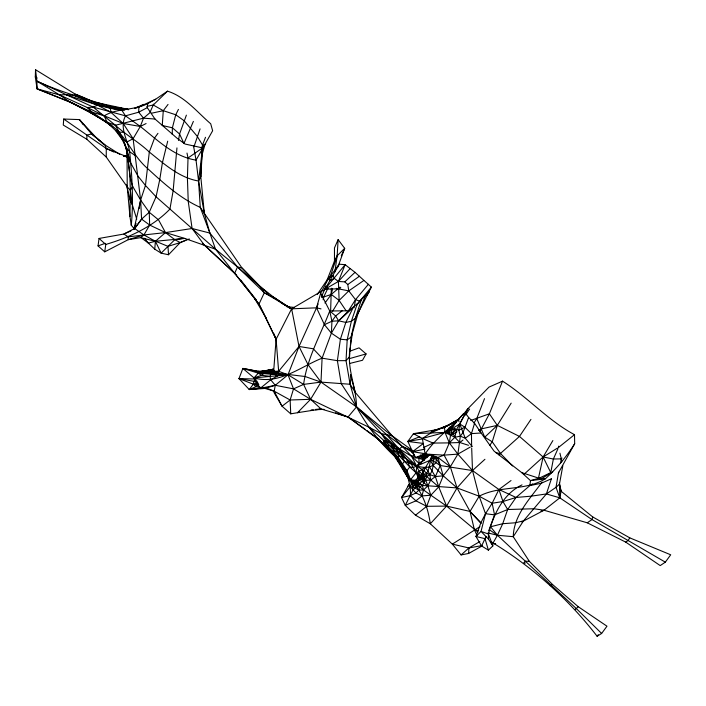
<?xml version="1.0" encoding="UTF-8"?>
<svg xmlns="http://www.w3.org/2000/svg" width="706" height="706" viewBox="0 0 706 706"><rect width="100%" height="100%" fill="white"/><g stroke="black" fill="none" stroke-linecap="round" stroke-linejoin="round"><path stroke-width="1.06" d="M106.253 157.032L106.262 148.463L104.982 144.942L91.586 133.964L79.425 119.596L63.725 119.04L63.275 125.05L86.803 139.25L106.253 157.032L127.239 186.905L130.363 190.338L132.26 204.546L136.761 219.204M134.634 229.079L131.281 225.258L129.948 216.539L130.363 190.338L129.763 173.755L126.956 150.078L123.541 140.194L115.387 125.262L93.192 107.1L36.888 81.137L35.538 69.718L75.339 94.198L95.46 102.873M126.983 149.248L127.239 186.905L129.948 216.539M331.335 288.251L330.637 310.49M349.523 353.062C348.014 371.559 356.433 388.6 356.504 406.885C367.023 426.159 380.234 443.536 396.622 458.168C403.523 463.727 407.927 471.44 410.415 479.921C422.453 491.094 427.995 507.87 430.307 523.781L452.325 544.114L461.106 554.934L468.643 553.451L482.233 545.897M131.281 225.258C133.646 200.698 132.066 176.218 129.675 151.755C127.689 139.77 119.129 128.024 125.483 115.846L121.767 110.18C93.51 100.834 64.14 93.801 36.888 81.137L37.074 88.85L70.379 102.326L92.001 112.183L104.232 115.81L123.215 123.497L140.3 126.471C157.376 139.894 173.667 156.529 196.047 160.147L198.571 181.027L204.316 213.309L209.885 233.077L215.524 249.218L255.766 299.838M172.229 134.369L172.396 127.795L175.741 114.76L178.424 109.412M193.55 145.983L196.047 160.147L212.638 130.76L210.706 123.779C197.133 112.148 185.043 96.581 167.516 91.162L155.673 99.211L138.844 107.03L138.711 112.192L143.503 118.167L155.011 119.04L177.541 138.623L185.104 144.05L202.56 147.907L205.649 143.486M186.993 153.07L188.025 157.994L187.408 178.186L188.237 201.386L192.094 228.497L204.308 245.053L236.078 274.572M100.014 117.973L72.577 102.935L37.074 88.85L35.3 76.919L35.538 69.718M86.803 139.25L86.953 135.102L63.725 119.04M273.716 390.612L274.069 392.624L282.047 406.215L290.731 413.84L297.535 412.701L310.587 399.322L320.983 382.105L322.095 358.171L331.405 333.144L331.935 321.221L329.746 310.975L320.674 293.158L328.422 278.72L339.277 264.194L345.128 264.679L355.021 272.339L371.382 287.121L355.339 318.335L351.076 337.186L349.461 356.83L346.028 360.651L337.38 360.678L322.095 358.171C300.165 366.882 279.002 385.079 254.019 377.895L242.873 368.426L238.981 378.619L249.271 389.544L265.024 388.441L275.261 385.282L288.004 374.78L299.026 346.461L317.435 305.866M264.22 290.775L241.973 267.971L204.316 213.309L200.786 176.553L201.413 163.448M201.563 160.174L201.925 153.652M429.866 454.293L427.457 456.067L427.412 456.958L420.388 454.982M468.643 553.451L468.899 547.953L479.824 541.581M433.396 456.041C433.122 462.359 433.961 469.34 429.822 474.714L426.724 476.576L418.084 477.203L415.808 480.274L413.063 482.904L411.624 483.425L410.212 486.716L401.555 497.527L405.253 505.364L415.49 515.195L430.307 523.781L446.589 506.096L457.047 487.917L472.499 470.558L484.934 459.297M429.195 454.788L427.457 456.067L422.197 455.291L422.77 457.894L424.218 460.012L419.037 463.383L411.704 456.376L386.217 440.897L383.34 440.632L392.818 453.393L407.741 477.388L411.783 481.271L415.993 481.571L418.843 479.956L419.708 478.315L419.902 475.65L418.923 474.035L416.099 472.808L409.771 466.984L388.997 445.142L369.229 427.342L310.587 399.322L293.528 388.865L275.261 385.282L260.276 388.318L249.271 389.544L253.295 384.188L253.895 381.328L256.075 379.634M334.909 271.828L337.15 255.801L338.13 239.625L344.687 248.327L337.918 266.868M321.009 308.893L316.544 307.825L291.613 308.813L264.318 292.752L237.525 266.956L209.885 233.077L200.266 207.379L198.571 181.027L200.786 176.553L202.56 147.907L188.025 157.994M176.95 147.907L173.164 190.602L169.925 209.091C152.699 226.882 129.251 237.498 105.776 244.444L99.034 238.451L98.055 245.891L104.735 251.839L128.236 239.669L143.909 234.948L165.486 232.592L192.094 228.497L209.885 233.077M202.295 148.269L202.525 145.048L205.499 137.299M168.037 104.435L163.28 110.692L162.248 125.5L172.396 127.795L179.571 134.008L183.957 143.459L193.373 121.397M477.953 532.218L446.589 506.096L430.836 495.215L421.932 495.93L415.94 500.836L405.253 505.364L412.895 490.14L412.825 486.831L415.234 484.634L415.331 483.301L414.21 481.668L410.415 479.921L407.741 477.388L396.622 458.168L387.762 448.178L377.242 438.585L348.049 416.999L335.544 412.798M273.716 370.562L276.099 339.312L275.278 336.391M185.916 240.181L180.215 242.582L168.513 254.751L161.136 253.145L154.764 249.165L155.382 241.284L165.486 232.592L184.84 238.443L215.524 249.218L237.525 266.956L267.909 293.334M560.034 489.346L561.067 491.208L592.749 516.96L629.778 537.857L670.7 554.792L665.334 562.152L592.007 519.554L559.796 497.836L556.019 487.317L558.455 472.905L574.675 443.712L574.507 434.675C548.024 420.538 527.867 397.213 502.54 381.143L489.002 387.1L467.99 408.589L459.782 423.971L458.838 430.183L460.338 436.149L457.876 454.126L450.322 466.754L443.236 475.818L438.717 486.875L430.836 495.215L426.715 506.308L415.49 515.195M379.096 439.644L377.242 438.585C391.715 448.901 401.14 464.963 410.415 479.921L416.099 472.808L419.161 471.343C426.115 477.141 428.039 486.972 430.836 495.215L423.556 489.938L418.817 490.158L412.825 486.831L411.624 483.425L411.783 481.271L415.331 483.301L417.899 482.622L418.64 481.792L418.084 477.203L419.161 471.343L411.704 456.376L392.139 435.779L355.462 392.642L350.105 384.258L346.028 360.651L347.184 339.824L351.359 321.292L357.271 303.809L369.07 291.896L366.811 295.479M383.34 440.632L384.135 443.447C393.057 450.763 402.111 459.844 405.112 471.326C407.865 477.662 411.263 487.096 419.567 486.928L422.4 485.507L425.515 480.08L426.724 476.576L426.539 473.426C430.316 467.813 429.513 461.089 432.037 455.017M425.409 458.529L418.843 456.147L419.037 463.383L416.858 466.225L416.099 472.808L418.084 477.203L422.929 480.398L430.66 480.115L435.373 476.576L440.253 465.51L437.844 457.426L424.986 453.676L412.533 451.699L407.847 441.444L413.451 433.669L438.338 429.407M155.011 119.04L147.272 107.647L147.748 103.561L155.673 99.211M558.675 446.13L558.525 447.436L574.507 434.675M332.067 288.383L331.273 294.428L324.972 303.042M425.515 480.08L416.099 472.808L411.157 463.798L391.115 443.995L356.504 406.885L350.105 384.258L351.182 376.616L350.555 374.807M104.735 251.839L105.776 244.444M349.867 349.991L350.185 347.864M350.511 345.728L352.453 332.95L357.801 314.223L365.311 295.99M364.94 429.169L348.049 416.999L321.115 409.003L310.587 399.322L303.606 384.391L288.004 374.78L278.649 371.277L275.066 371.797L273.143 369.282L259.905 371.718L242.873 368.426L258.29 373.139L278.826 373.342L305.16 376.519L320.983 382.105L356.504 406.885L386.208 434.269L399.128 449.087L400.426 453.376L404.512 461.309C414.113 464.963 427.448 472.129 435.805 462.809L436.449 459.191L437.844 457.426L444.092 455.123L449.316 442.883L450.516 435.425L451.602 432.946L456.544 429.495L467.99 408.589C455.299 425.321 436.511 436.379 425.127 454.064L415.755 457.894L412.533 451.699L423.415 443.447L407.847 441.444L419.717 436.767M334.467 262.341L334.467 247.938L338.13 239.625M178.494 140.441L179.571 134.008L186.384 115.14M332.173 289.036L331.273 294.428L339.127 300.421L346.125 310.79M455.176 428.321L454.329 429.124L453.358 433.961L454.858 437.288L459.835 442.521L468.484 445.292M354.112 307.816L355.524 299.653L368.391 284.28M139.126 208.588L140.618 200.098L145.454 185.449L149.31 152.046L154.579 138.005L157.95 133.337M560.564 463.074L561.314 458.856L559.929 453.164M310.587 399.322L290.14 399.993L274.193 391.195L265.024 388.441L260.276 388.318L254.019 377.895L258.29 373.139L275.631 374.63L288.004 374.78L293.528 388.865L290.14 399.993L282.047 406.215L274.193 391.195L275.261 385.282L270.698 379.793L270.019 376.316L271.069 374.109L273.999 372.274L278.649 371.277L299.026 346.461L291.613 308.813L274.466 297.817L259.852 286.354L264.318 292.752L274.466 297.817L286.512 306.183M242.873 368.426L259.905 371.718L268.607 370.765L269.613 372.115L274.863 373.65L278.826 373.342L279.797 374.701L270.698 379.793L260.276 388.318M539.322 478.13L550.759 472.596L553.372 459.024L558.014 448.575M559.381 482.966L561.067 491.208L559.796 497.836L544.044 510.235L521.743 521.972M293.528 388.865L303.606 384.391C307.048 358.198 320.418 335.244 329.746 310.975L348.587 310.799L357.271 303.809M470.373 447.004L457.876 454.126L444.092 455.123L425.127 454.064L422.356 438.461L445.001 432.407L450.251 429.795L454.329 429.124L456.544 429.495L454.858 437.288L449.316 442.883L433.078 443.077L422.356 438.461L413.451 433.669L445.001 432.407L451.602 432.946L453.358 433.961L457.003 431.781M538.369 478.597L543.108 456.985L552.869 440.562M37.074 88.85L59.525 94.922L65.861 94.639L73.821 95.398L97.596 105.141L110.895 112.307L123.215 123.497L133.107 138.711L140.618 200.098L133.937 229.609L136.029 223.37M201.81 148.198L202.525 145.048L197.248 136.311L184.054 120.682L175.741 114.76L163.28 110.692L153.273 105L146.857 106.403M323.127 299.794L323.851 296.635L327.637 288.833M447.207 431.481L449.969 429.751L450.737 426.583L448.998 427.836M511.02 480.539L498.913 489.505L492.153 503.246L485.507 513.712L481.042 531.406L475.959 536.463L481.598 545.985L488.393 550.133L492.876 545.914L488.428 534.018C493.388 514.771 503.122 493.847 522.016 484.89M352.453 332.95L351.076 337.186L347.184 339.824L340.398 339.259L331.405 333.144L324.433 324.681L316.544 307.825L320.674 293.158M592.749 516.96L592.007 519.554L587.26 522.802L544.044 510.235L533.921 508.752L507.658 509.52L494.553 514.868L485.507 513.712L479.18 496.203L472.499 470.558L471.687 447.966M472.252 446.43L471.626 446.298L471.458 433.634L474.556 423.256L468.634 417.484L465.519 413.301M167.693 141.182L162.415 162.689L159.724 179.748L156.052 196.789L149.248 212.268L141.579 219.116L134.617 228.506L123.877 234.03L99.034 238.451M193.965 146.751L200.072 128.898M562.832 465.757L559.461 484.113L559.796 497.836L546.4 493.935L531.353 496.15L516.033 497.465L502.972 501.525L492.153 503.246L479.18 496.203L457.047 487.917L427.933 485.79C423.406 483.839 421.341 478.615 424.412 474.556L426.539 473.426L435.373 476.576L443.236 475.818L457.047 487.917L470.028 511.426L481.157 523.57M487.996 532.968L497.412 535.245L513.236 536.684L523.508 520.86L546.4 493.935L551.421 478.677M330.046 277.334L337.15 255.801L344.687 248.327L341.28 255.801M361.313 299.909L355.339 318.335L351.359 321.292L345.816 322.421L338.624 320.815L331.935 321.221L324.433 324.681M321.442 297.023L326.066 285.921M532.598 483.972L529.853 485.613L516.033 497.465L507.658 509.52L502.725 523.702L497.412 535.245L493.079 542.985L491.041 542.764M468.634 417.484L463.021 432.531L460.338 436.149L454.858 437.288L445.001 432.407L444.436 427.298L458.291 419.417L463.551 413.575M259.905 371.718L273.143 369.282L266.065 371.18L258.219 371.382L263.506 372.168L265.897 371.638L266.594 370.756L273.143 369.282L271.448 371.444L258.29 373.139L258.219 371.382L278.649 371.277L276.099 339.312L273.831 333.532M485.507 513.712L480.901 522.687L475.959 536.463L485.004 538.669L488.393 550.133M150.713 112.016L143.503 118.167L140.3 126.471L133.107 138.711L127.292 141.809L122.094 139.453L115.643 130.619L107.109 122.385L92.001 112.183L87.306 107.533L59.525 94.922L36.888 81.137M473.964 423.009L476.771 418.552L484.51 398.643M317.294 294.428L327.152 279.85L334.812 260.267L337.15 255.801M502.54 381.143L489.382 413.804L479.921 431.693M558.455 472.905L558.755 472.164M316.544 307.825L318.097 304.021M480.901 522.687L470.028 511.426L446.589 506.096L426.715 506.308L415.94 500.836L410.248 495.647C411.413 487.025 407.547 479.127 406.832 470.681L409.771 466.984L413.46 467.46L430.307 460.162L433.166 458.15L434.102 455.873M150.237 111.76L153.626 104.153M323.533 290.66L325.845 287.192M419.902 475.65L421.191 475.429C424.897 468.74 428.33 462.095 432.981 455.847M516.033 497.465L498.913 489.505L472.499 470.558L440.253 465.51L433.396 461.071L435.011 456.394L440.253 465.51L443.236 475.818L433.175 465.475L430.307 460.162L432.46 455.432M481.598 545.985L485.94 536.684M488.72 530.736L494.553 514.868L492.153 503.246M276.496 341.483L276.099 339.312L258.996 304.083L264.318 292.752M412.825 486.831L410.212 486.716L415.949 492.973L421.932 495.93L423.556 489.938L427.933 485.79L430.66 480.115L429.822 474.714L427.739 470.628L424.994 467.39L419.161 471.343M339.277 264.194L325.007 289.16L338.342 288.833L348.782 290.881L355.524 299.653L359.733 301.197L371.382 287.121M409.612 483.531L401.555 497.527L410.248 495.647L415.949 492.973L418.817 490.158L419.567 486.928L417.422 481.245L415.808 480.274L410.415 479.921M349.788 351.226L359.089 347.846L366.079 353.927L362.522 360.272L349.982 363.378M130.363 190.338L132.666 186.358C127.724 172.114 129.604 156.432 124.185 142.497L130.319 162.23L137.891 175.997L145.454 185.449L156.052 196.789L215.524 249.218M130.919 230.941L123.877 234.03L128.192 236.881L128.236 239.669L140.688 237.648L143.909 234.948L149.663 225.046L149.248 212.268L140.618 200.098L132.666 186.358M331.405 333.144L338.624 320.815L348.587 310.799M332.632 311.187L339.127 300.421L348.782 290.881L363.758 280.529M511.17 403.135L497.298 425.365L484.757 437.19L492.232 441.797L500.704 453.755L512.618 465.942M629.778 537.857L628.181 540.425L625.692 542.093L587.26 522.802M574.675 443.712C566.583 456.632 556.602 468.51 545.35 478.8C525.132 491.288 500.042 485.216 479.18 496.203L470.028 511.426L474.388 529.685L477.106 535.633M348.473 310.684L355.524 299.653M268.607 370.765L270.954 370.306L275.066 371.797L264.415 372.962L261.529 375.318L254.019 377.895L288.004 374.78M465.536 415.163L469.622 409.012M530.947 419.39L519.475 436.432L498.913 454.849M489.867 445.195L492.232 441.797L497.298 425.365L489.382 413.804L470.743 420.458M331.935 321.221L335.659 315.961L342.375 310.64M471.802 446.042L465.236 438.232L459.782 423.971L450.251 429.795L448.866 431.551L445.001 432.407L449.316 442.883L457.876 454.126L472.499 470.558M134.572 228.735L141.579 219.116L140.618 200.098M491.305 541.714L493.079 542.985C532.995 567.465 568.542 599.182 597.126 636.282L598.309 634.676M597.126 636.282L601.627 633.467L606.975 626.196L578.24 606.719L552.551 584.515L529.359 561.349L513.236 536.684C513.8 515.451 529.376 499.451 541.193 483.266L542.305 482.18M485.004 538.669L486.716 536.348M356.512 305.442L359.733 301.197M459.041 421.711L458.291 419.417L450.251 429.795L451.258 430.863L451.602 432.946M449.828 430.166L454.382 424.377M406.832 470.681L401.22 465.263L398.034 457.638L399.49 455.802L396.163 449.175L388.997 445.142L381.302 433.66L369.229 427.342M402.579 463.754L404.512 461.309M328.096 288.401L325.007 289.16L345.128 264.679L338.403 281.465L339.127 300.421M396.622 458.168L393.268 451.972L394.442 450.49L391.115 443.995M459.032 419.488L448.01 425.339L431.225 431.64M388.088 446.28L388.997 445.142M327.152 279.85L330.885 275.366M260.029 388.009L249.271 389.544L255.96 386.694L258.837 384.496L253.295 384.188L238.981 378.619L254.707 379.007M422.356 438.461L431.622 432.513L433.096 430.739L444.436 427.298L456.553 420.75M348.049 416.999L356.504 406.885L341.219 383.667L337.38 360.678L340.398 339.259L345.816 322.421L353.159 307.648L338.624 320.815L335.659 315.961L329.746 310.975M407.865 486.196L409.939 483.742M478.483 430.351L481.368 428.877L497.298 425.365L519.475 436.432L543.108 456.985L553.372 459.024L561.314 458.856L561.994 458.088M578.24 606.719L575.116 609.631M350.052 268.659L338.403 281.465L325.007 289.16M339.957 287.095L331.273 294.428L321.989 297.553M183.463 238.354L174.797 239.678L161.136 253.145L155.382 241.284L143.909 234.948L134.617 228.506M153.273 105L167.516 91.162M399.49 455.802L406.382 458.776L416.858 466.225L427.457 456.067L422.276 454.346M334.273 278.349L330.152 280.494L328.422 278.72L333.029 275.455L334.273 278.349L338.403 281.465L344.81 281.862L355.021 272.339M523.905 474.388L543.108 456.985L557.643 447.983M461.106 554.934L468.899 547.953L482.119 545.579M412.251 450.331L392.139 435.779L381.302 433.66L399.128 449.087L416.858 466.225L429.839 454.788M445.001 432.407L456.094 422.665M422.929 480.398L418.967 484.378L415.234 484.634M550.186 585.733L552.551 584.515M73.821 95.398L75.339 94.198C91.524 100.014 107.065 110.154 124.777 110.092M463.004 440.006L459.835 442.521L449.316 442.883M396.163 449.175L399.128 449.087L402.473 446.457L413.045 451.16M521.716 472.614L538.987 478.227L545.35 478.8L530.488 480.609L521.716 472.614L494.023 451.072L481.113 432.981L471.458 433.634L465.236 438.232L460.338 436.149M348.782 290.881L347.776 284.518L359.495 276.214M412.895 490.14L416.664 486.734L417.052 484.837L415.808 480.274L418.843 479.956L420.661 479.224L421.164 478.209L421.191 475.429L418.923 474.035M546.4 493.935L556.019 487.317L559.461 484.113L561.067 491.208M665.334 562.152L660.207 565.594L625.692 542.093M65.861 94.639L97.596 105.141L110.445 108.327L113.931 107.038L127.636 109.377M479.886 526.685L452.325 544.114L468.899 547.953M265.897 371.638L271.069 374.109L274.863 373.65L276.02 372.503L275.922 371.965L267.477 372.486L263.506 372.168L263.117 371.541M540.84 479.056L552.745 471.943M458.291 419.417L451.946 423.194L453.208 423.141M322.227 290.801L291.613 308.813L276.099 339.312L265.377 316.738L266.497 318.538M299.097 411.792L297.535 412.701L321.115 409.003L315.653 409.401M454.329 429.124L448.866 431.551L448.99 433.078L450.516 435.425L453.358 433.961M431.622 432.513L448.01 425.339M147.272 107.647L138.711 112.192L125.483 115.846L93.192 107.1L87.306 107.533L104.232 115.81L107.109 122.385C125.756 133.399 131.51 154.764 147.377 168.319C163.448 183.181 180.127 198.289 200.266 207.379L204.316 213.309L203.46 210.3M104.232 115.81C117.381 107.771 134.166 110.754 147.748 103.561M92.001 112.183L90.827 112.775L70.379 102.326L59.525 94.922M146.089 123.55L140.3 126.471L125.483 115.846M452.378 423.538L443.05 427.492L444.436 427.298M423.6 447.507L433.078 443.077M340.786 287.721L338.342 288.833L336.294 288.348M415.755 457.894L425.127 454.064M93.192 107.1L97.596 105.141L128.668 109.704M551.148 478.906L541.193 483.266L529.853 485.613L530.488 480.609L538.987 478.227M134.775 108.212L143.724 104.356M153.502 240.349L167.993 246.359L180.215 242.582L189.323 238.946M471.458 433.634L464.892 427.227L458.838 430.183L456.544 429.495M442.477 428.242L445.46 427.156M134.82 108.477L138.844 107.03M98.055 245.891L105.247 243.341M293.625 308.195L291.613 308.813L288.613 307.516M540.972 511.153L544.044 510.235M349.399 358.639L366.079 353.927M143.503 118.167L115.387 125.262L104.726 121.317L90.827 112.775L107.109 122.385L112.033 126.383M184.84 238.443L155.382 241.284L148.348 243.102L142.003 238.354M523.508 520.86L515.362 522.784L502.725 523.702L490.573 526.773L497.412 535.245L576.475 608.696L601.627 633.467M446.774 430.492L449.969 429.751M151.508 113.225L163.28 110.692M412.533 451.699L425.1 449.069M293.493 308.451L291.613 308.813L288.216 307.057M273.098 373.042L278.649 371.277L278.826 373.342L269.533 371.294M260.135 387.179L255.96 386.694L253.295 384.188L258.387 383.279L253.895 381.328L238.981 378.619M110.445 108.327L117.108 109.086L119.093 108.742L110.445 108.327L110.895 112.307M407.847 441.444L422.417 438.92M491.455 544.167L495.612 543.558M272.834 371.868L275.022 371.691L271.448 371.444M123.621 155.929L127.901 155.364M303.606 384.391L320.983 382.105L350.105 384.258M128.192 236.881L143.909 234.948M256.843 380.975L253.895 381.328L257.531 381.902M423.574 455.291L427.457 456.067L425.568 456.261L425.55 457.691L418.499 458.15L411.704 456.376L414.307 455.017L411.527 451.699L402.473 446.457L386.208 434.269M419.708 478.315L422.894 478.421M202.525 145.048L204.872 144.898L201.775 155.805L202.56 147.907L198.571 181.027C179.2 177.736 164.154 163.889 149.31 152.046C138.817 142.03 126.056 135.005 115.387 125.262M525.299 563.079L523.543 563.167L525.326 561.191L529.359 561.349M311.134 409.957L313.287 409.859M315.441 409.754L324.054 409.339M413.178 451.628L411.527 451.699L413.098 452.555M425.824 456.111L427.457 456.067M267.195 372.027L269.613 372.115M123.55 132.313L118.767 132.128L115.643 130.619M427.933 485.79L422.4 485.507L414.21 481.668M286.61 306.651L294.058 307.41M413.451 433.669L415.49 433.872M270.019 376.316L261.529 375.318L258.29 373.139M120.002 108.089L128.633 109.554M123.515 156.238L127.354 156.917L128.607 160.818L130.319 162.23L126.956 150.078M421.606 462.686L419.999 462.359L421.332 463.701M97.596 105.141L93.951 102.026L127.636 109.245M280.441 302.318L291.613 308.813L281.306 302.83M117.108 109.086L121.767 110.18M495.568 452.511L500.704 453.755M474.388 529.685L478.58 530.691M140.688 237.648L155.382 241.284M422.259 474.017L424.412 474.556L438.717 486.875L446.589 506.096M253.295 384.188L258.052 385.441M70.379 102.326L72.577 102.935M430.307 460.162L433.396 461.071M424.218 460.012L418.499 458.15L416.822 456.897M425.55 457.691L420.441 455.529M119.773 154.314L104.982 144.942L91.586 133.964L86.953 135.102L106.262 148.463L127.354 156.917M267.945 388.688L274.193 391.195M400.426 453.376L394.442 450.49M433.166 458.15L436.449 459.191L435.779 456.244M424.059 482.675L418.843 479.956M426.53 457.338L422.197 455.291M416.858 466.225L424.059 470.655L426.539 473.426M417.422 481.245L422.4 485.507L423.556 489.938L415.331 483.301M106.262 148.463L113.922 152.037M93.951 102.026L95.795 102.882M180.215 242.582L174.797 239.678L165.486 232.592L149.663 225.046L141.579 219.116M421.191 475.429L423.476 476.559M35.3 76.919L37.197 78.022M101.849 119.102L104.612 120.797M281.332 302.521L274.466 297.817M459.782 423.971L464.892 427.227M98.178 116.834L110.921 125.359M387.762 448.178L393.268 451.972M272.022 296.546L274.555 298.223M489.593 529.924L497.412 535.245M135.102 155.47L129.675 151.755L125.977 147.289L122.094 139.453M366.714 430.448L375.61 436.855M377.383 438.135L379.166 439.414M104.726 121.317L112.713 127.098M437.844 457.426L450.322 466.754L457.047 487.917M392.818 453.393L398.034 457.638M356.504 406.885L393.648 437.27M149.248 212.268L158.523 219.848L165.486 232.592M263.506 372.168L264.415 372.962M344.81 281.862L347.776 284.518M256.066 299.662L240.764 280.053M103.985 144.721L95.266 136.611L79.425 119.596L83.299 124.697M204.105 244.691L235.786 274.378M154.764 249.165L148.348 243.102L144.509 238.257M202.825 243.632L204.308 245.053M261.67 288.11L241.973 267.971L237.525 266.956L234.692 273.213L258.996 304.083L264.891 315.758M488.578 539.278L481.042 531.406L488.428 534.018L488.578 539.278L492.876 545.914M322.095 358.171L313.252 348.782L299.026 346.461L308.019 364.623L320.983 382.105M384.594 444.798L394.089 455.441M276.805 376.06L274.863 373.65M258.996 304.083L254.451 298.179L264.829 315.811M116.49 130.981L121.15 137.052M399.128 449.087L406.382 458.776L409.771 466.984M474.556 423.256L481.113 432.981M429.627 466.948L435.373 476.576L438.717 486.875M507.658 509.52L502.972 501.525L498.913 489.505M424.412 474.556L421.623 469.569M444.092 455.123L450.322 466.754M543.108 456.985L550.759 472.596M132.26 204.546L129.948 199.683L126.515 184.919M476.771 418.552L484.757 437.19M350.485 375.177L355.462 392.642M200.363 174.453L200.786 176.553M561.314 458.856L561.676 461.865M167.993 246.359L168.513 254.751M290.14 399.993L290.731 413.84M349.541 353.176L349.558 357.377"/></g></svg>
